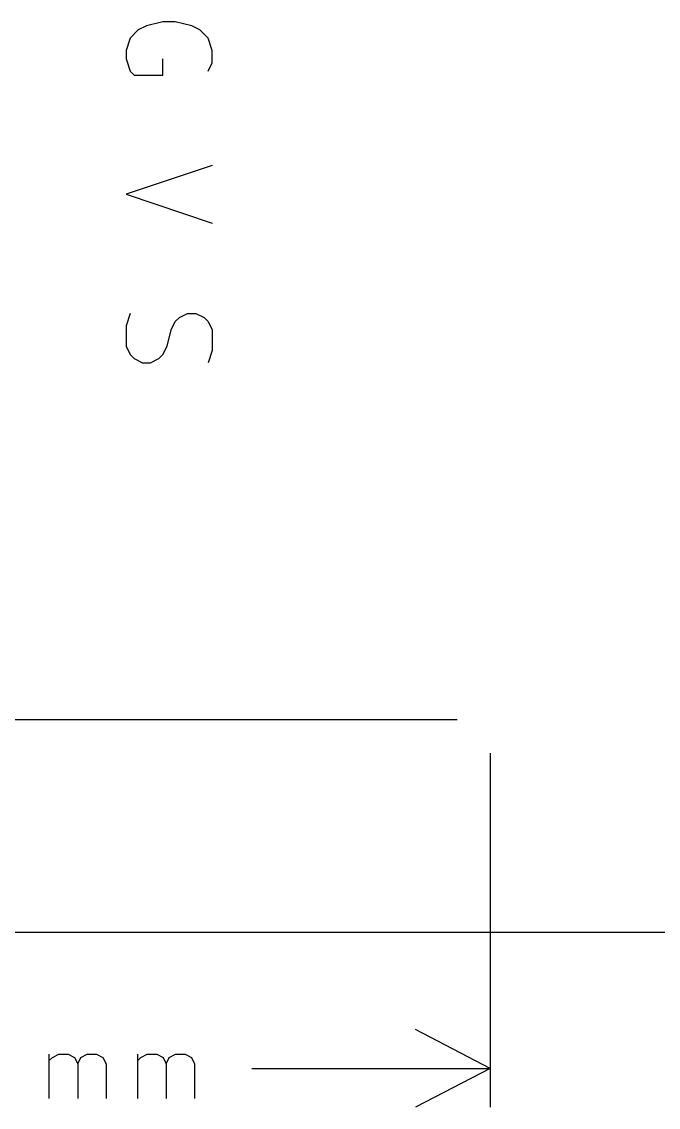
# Model space of a CAD drawing. Extents: x 104.1 to 148.4, y -92 to -61.6.
# Drawn here: x 118.14 to 127.73, y -92.04 to -75.68 of the extents above; entities that cross this region are included whole.
import ezdxf

# ---------------------------------------------------------------- set-up
doc = ezdxf.new("R2010")
doc.units = 0
doc.layers.add('BLACK', color=7, linetype='CONTINUOUS')

msp = doc.modelspace()

# ---------------------------------------------------------------- linework, layer by layer
at = {"layer": 'BLACK', "linetype": 'CONTINUOUS'}
for p, q in [((120.266138, -75.680953), (120.018519, -75.742857)), ((120.451852, -75.680953), (120.266138, -75.680953)), ((120.699471, -75.742857), (120.451852, -75.680953)), ((119.894709, -75.804762), (119.7709, -75.928572)), ((120.018519, -75.742857), (119.894709, -75.804762)), ((120.82328, -75.804762), (120.699471, -75.742857)), ((120.94709, -75.928572), (120.82328, -75.804762)), ((119.7709, -75.928572), (119.708995, -76.114286)), ((121.008995, -76.114286), (120.94709, -75.928572)), ((119.708995, -76.114286), (119.708995, -76.238095)), ((121.008995, -76.3), (121.008995, -76.114286)), ((119.708995, -76.238095), (119.7709, -76.42381)), ((120.266138, -76.485714), (120.266138, -76.238095)), ((120.94709, -76.42381), (121.008995, -76.3)), ((119.7709, -76.42381), (119.832804, -76.485714)), ((119.832804, -76.485714), (120.266138, -76.485714)), ((121.008995, -77.847619), (119.708995, -78.280952)), ((119.708995, -78.280952), (121.008995, -78.714286)), ((119.7709, -80.076191), (119.708995, -80.261905)), ((120.451852, -80.2), (120.513757, -80.138095)), ((120.513757, -80.138095), (120.637566, -80.076191)), ((120.637566, -80.076191), (120.761376, -80.076191)), ((120.761376, -80.076191), (120.885185, -80.138095)), ((120.885185, -80.138095), (120.94709, -80.2)), ((119.708995, -80.261905), (119.708995, -80.571429)), ((120.389947, -80.32381), (120.451852, -80.2)), ((120.94709, -80.2), (121.008995, -80.32381)), ((120.328042, -80.571429), (120.389947, -80.32381)), ((121.008995, -80.32381), (121.008995, -80.633333)), ((119.708995, -80.571429), (119.7709, -80.695238)), ((120.266138, -80.695238), (120.328042, -80.571429)), ((119.7709, -80.695238), (119.832804, -80.757143)), ((119.832804, -80.757143), (119.956614, -80.819048)), ((120.080423, -80.819048), (120.204233, -80.757143)), ((120.204233, -80.757143), (120.266138, -80.695238)), ((121.008995, -80.633333), (120.94709, -80.819048)), ((119.956614, -80.819048), (120.080423, -80.819048)), ((124.7, -86.2), (106.66358, -86.2)), ((125.2, -86.7), (125.2, -92.03642)), ((113.2, -89.4), (145.2, -89.4)), ((125.2, -91.45), (124.073496, -90.863579)), ((118.552381, -91.904819), (118.552381, -91.238152)), ((118.6, -91.285771), (118.695238, -91.238152)), ((118.695238, -91.238152), (118.838095, -91.238152)), ((118.838095, -91.238152), (118.933333, -91.285771)), ((119.028571, -91.285771), (119.123809, -91.238152)), ((119.123809, -91.238152), (119.266666, -91.238152)), ((119.266666, -91.238152), (119.361905, -91.285771)), ((119.885714, -91.904819), (119.885714, -91.238152)), ((119.933333, -91.285771), (120.028571, -91.238152)), ((120.028571, -91.238152), (120.171428, -91.238152)), ((120.171428, -91.238152), (120.266666, -91.285771)), ((120.361904, -91.285771), (120.457142, -91.238152)), ((120.457142, -91.238152), (120.599999, -91.238152)), ((120.599999, -91.238152), (120.695238, -91.285771)), ((118.552381, -91.33339), (118.6, -91.285771)), ((118.933333, -91.285771), (118.980952, -91.381009)), ((118.980952, -91.381009), (119.028571, -91.285771)), ((118.980952, -91.381009), (118.980952, -91.904819)), ((119.361905, -91.285771), (119.409524, -91.381009)), ((119.409524, -91.381009), (119.409524, -91.904819)), ((119.885714, -91.33339), (119.933333, -91.285771)), ((120.266666, -91.285771), (120.314285, -91.381009)), ((120.314285, -91.381009), (120.361904, -91.285771)), ((120.314285, -91.381009), (120.314285, -91.904819)), ((120.695238, -91.285771), (120.742857, -91.381009)), ((120.742857, -91.381009), (120.742857, -91.904819)), ((121.605952, -91.45), (125.2, -91.45)), ((125.2, -91.45), (124.073496, -92.036421))]:
    msp.add_line(p, q, dxfattribs=at)

doc.saveas('drawing.dxf')
